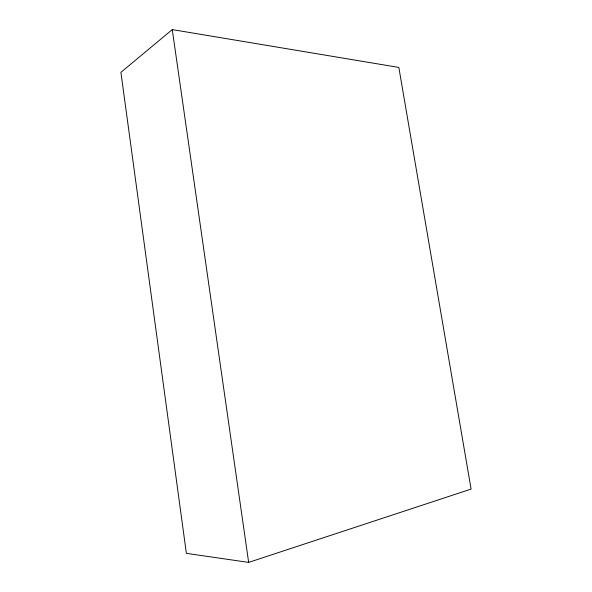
<?xml version="1.0" encoding="UTF-8"?>
<svg xmlns="http://www.w3.org/2000/svg" width="592" height="592" viewBox="0 0 592 592"><rect width="100%" height="100%" fill="white"/><g stroke="black" fill="none" stroke-linecap="round" stroke-linejoin="round"><path stroke-width="0.89" d="M172.265 29.6L120.909 72.342L186.369 553.357L248.647 562.4L471.091 489.096L398.838 67.429L172.265 29.6L248.647 562.4"/></g></svg>
